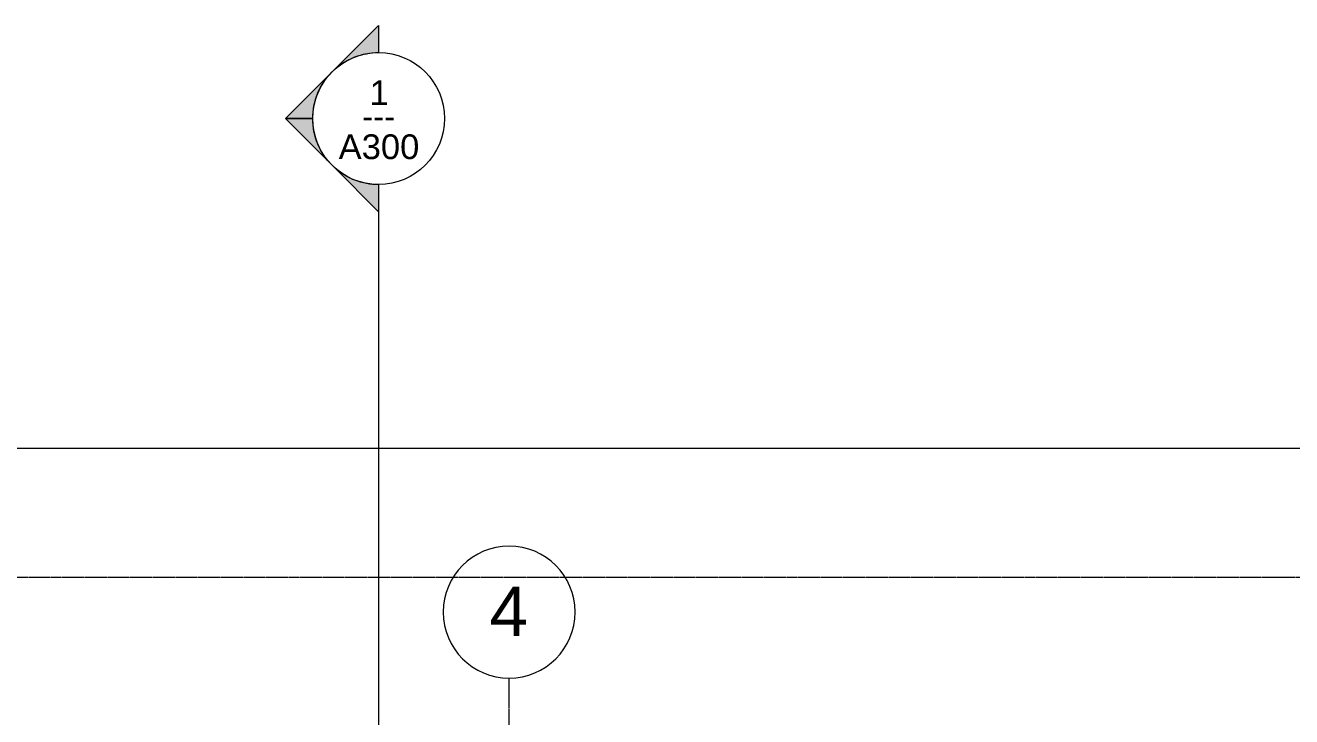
# Model space of a CAD drawing. Header units: inches. Extents: x 1814 to 6957, y -360 to 681.
# Drawn here: x 6070.5 to 6531.4, y 429.4 to 680.9 of the extents above; entities that cross this region are included whole.
import ezdxf

# ---------------------------------------------------------------- set-up
doc = ezdxf.new("R2010")
doc.units = ezdxf.units.IN
doc.header["$MEASUREMENT"] = 0
doc.linetypes.add('Aligning Line 1_8_', pattern=[0.25, 0.125, -0.125])
doc.linetypes.add('Grid Line 1_2_', pattern=[0.875, 0.5, -0.125, 0.125, -0.125])
for name, color, linetype, lineweight in [('0-7', 50, 'Continuous', 5), ('G-ANNO-SYMB', 111, 'Aligning Line 1_8_', 9), ('G-ANNO-SYMB-1', 191, 'Aligning Line 1_8_', 9), ('G-ANNO-SYMB-2', 147, 'Aligning Line 1_8_', 9), ('G-ANNO-SYMB-3', 111, 'Continuous', 9), ('S-GRID-1', 1, 'Grid Line 1_2_', 9), ('S-GRID-IDEN', 1, 'Continuous', 9)]:
    doc.layers.add(name, color=color, linetype=linetype, lineweight=lineweight)
doc.styles.add('Arial', font='arial.ttf', dxfattribs={"height": 9})
doc.styles.add('Arial_1', font='arial.ttf', dxfattribs={"height": 18})
doc.styles.add('Century Gothic', font='ufonts.com_century-gothic.ttf', dxfattribs={"height": 9})

# ---------------------------------------------------------------- blocks, each defined once
blk = doc.blocks.new('CTR - 2nd Phase_rvt-2-SECTION _ CENTER LOOKING EAST')
at = {"layer": 'G-ANNO-SYMB-1'}
blk.add_line((-1910.94, 526.95), (-4072.05, 526.95), dxfattribs=at)
blk = doc.blocks.new('CTR - 1st Phase - Common Walls_rvt-2-SECTION _ CENTER LOOKING EAST')
at = {"layer": 'G-ANNO-SYMB-2'}
for p, q in [((-1910.94, 526.95), (-4072.05, 526.95)), ((-1910.94, 526.95), (-4072.05, 526.95)), ((-1910.96, 526.95), (-4071.96, 526.95)), ((-1910.94, 480), (-4072.05, 480))]:
    blk.add_line(p, q, dxfattribs=at)
blk = doc.blocks.new('CTR - 1st Phase -Stairs _ Elevators_rvt-2-SECTION _ CENTER LOOKING EAST')
at = {"layer": 'G-ANNO-SYMB-2'}
blk.add_line((-1910.96, 526.95), (-4071.96, 526.95), dxfattribs=at)
blk = doc.blocks.new('Section - Section Head - Filled-22785-SECTION _ CENTER LOOKING EAST')
at = {"layer": 'G-ANNO-SYMB-3'}
h = blk.add_hatch(color=256, dxfattribs=at)
edge = h.paths.add_edge_path(flags=0)
edge.add_line((-2563.93, -308.66), (-2547.82, -292.55))
edge.add_line((-2547.82, -292.55), (-2547.82, -302.46))
edge.add_arc((-2547.82, -326.49), 24.03, 90, 132.0784)
h = blk.add_hatch(color=256, dxfattribs=at)
edge = h.paths.add_edge_path(flags=0)
edge.add_arc((-2547.82, -326.49), 24, 135, 180)
edge.add_line((-2571.82, -326.49), (-2581.76, -326.49))
edge.add_line((-2581.76, -326.49), (-2564.79, -309.52))
h = blk.add_hatch(color=256, dxfattribs=at)
edge = h.paths.add_edge_path(flags=0)
edge.add_line((-2564.79, -343.46), (-2581.76, -326.49))
edge.add_line((-2581.76, -326.49), (-2571.82, -326.49))
edge.add_arc((-2547.82, -326.49), 24, 180, 225)
h = blk.add_hatch(color=256, dxfattribs=at)
edge = h.paths.add_edge_path(flags=0)
edge.add_arc((-2547.82, -326.49), 24.03, 227.9216, 270)
edge.add_line((-2547.82, -350.52), (-2547.82, -360.43))
edge.add_line((-2547.82, -360.43), (-2563.93, -344.33))
for p, q in [((-2547.82, -292.55), (-2563.93, -308.66)), ((-2547.82, -302.46), (-2547.82, -292.55)), ((-2564.79, -309.52), (-2581.76, -326.49)), ((-2571.82, -326.49), (-2581.76, -326.49)), ((-2581.76, -326.49), (-2564.79, -343.46)), ((-2581.76, -326.49), (-2571.82, -326.49)), ((-2563.93, -344.33), (-2547.82, -360.43)), ((-2547.82, -360.43), (-2547.82, -350.52))]:
    blk.add_line(p, q, dxfattribs=at)
for centre, radius, start, end in [((-2547.82, -326.52), 24, 90, 270), ((-2547.82, -326.49), 24.03, 90, 132.0784), ((-2547.82, -326.52), 24, 270, 90), ((-2547.82, -326.49), 24, 135, 180), ((-2547.82, -326.49), 24, 180, 225), ((-2547.82, -326.49), 24.03, 227.9216, 270)]:
    blk.add_arc(centre, radius, start, end, dxfattribs=at)
blk = doc.blocks.new('Grid - Grid Head - Circle-50561-SECTION _ CENTER LOOKING EAST')
at = {"layer": 'S-GRID-IDEN'}
for start, end in [(0, 180), (180, 360)]:
    blk.add_arc((-3481.32, 494.5), 24, start, end, dxfattribs=at)

msp = doc.modelspace()

# ---------------------------------------------------------------- linework, layer by layer
at = {"layer": 'G-ANNO-SYMB'}
for p, q in [((6835.98, 526.95), (4674.88, 526.95)), ((6835.98, 480), (4674.88, 480))]:
    msp.add_line(p, q, dxfattribs=at)
at = {"layer": 'G-ANNO-SYMB-3'}
msp.add_line((6199.1, 622.95), (6199.1, -302.49), dxfattribs=at)
at = {"layer": 'S-GRID-1'}
msp.add_line((6246.6, -159.84), (6246.6, 443.44), dxfattribs=at)

# ---------------------------------------------------------------- block references
at = {"layer": '0-7'}
for name in ['CTR - 2nd Phase_rvt-2-SECTION _ CENTER LOOKING EAST', 'CTR - 1st Phase - Common Walls_rvt-2-SECTION _ CENTER LOOKING EAST', 'CTR - 1st Phase -Stairs _ Elevators_rvt-2-SECTION _ CENTER LOOKING EAST']:
    msp.add_blockref(name, (8746.92, 0), dxfattribs=at)
at = {"layer": 'G-ANNO-SYMB-3', "extrusion": (0, 0, -1), "rotation": 180}
msp.add_blockref('Section - Section Head - Filled-22785-SECTION _ CENTER LOOKING EAST', (-8746.92, 320.46), dxfattribs=at)
at = {"layer": 'S-GRID-IDEN'}
msp.add_blockref('Grid - Grid Head - Circle-50561-SECTION _ CENTER LOOKING EAST', (9727.92, -27.06), dxfattribs=at)

# ---------------------------------------------------------------- texts
at = {"layer": 'G-ANNO-SYMB-3', "char_height": 9, "attachment_point": 1}
for s, insert, width, style in [('1', (6195.78, 660.86), 8.484, 'Arial'), ('---', (6193.13, 652.36), 15.453, 'Century Gothic'), ('A300', (6184.54, 641.23), 35.754, 'Arial')]:
    msp.add_mtext(s, dxfattribs=dict(at, insert=insert, width=width, style=style))
at = {"layer": 'S-GRID-IDEN', "insert": (6239.47, 476.72), "char_height": 18, "width": 16.968, "attachment_point": 1, "style": 'Arial_1'}
msp.add_mtext('4', dxfattribs=at)

doc.saveas('drawing.dxf')
